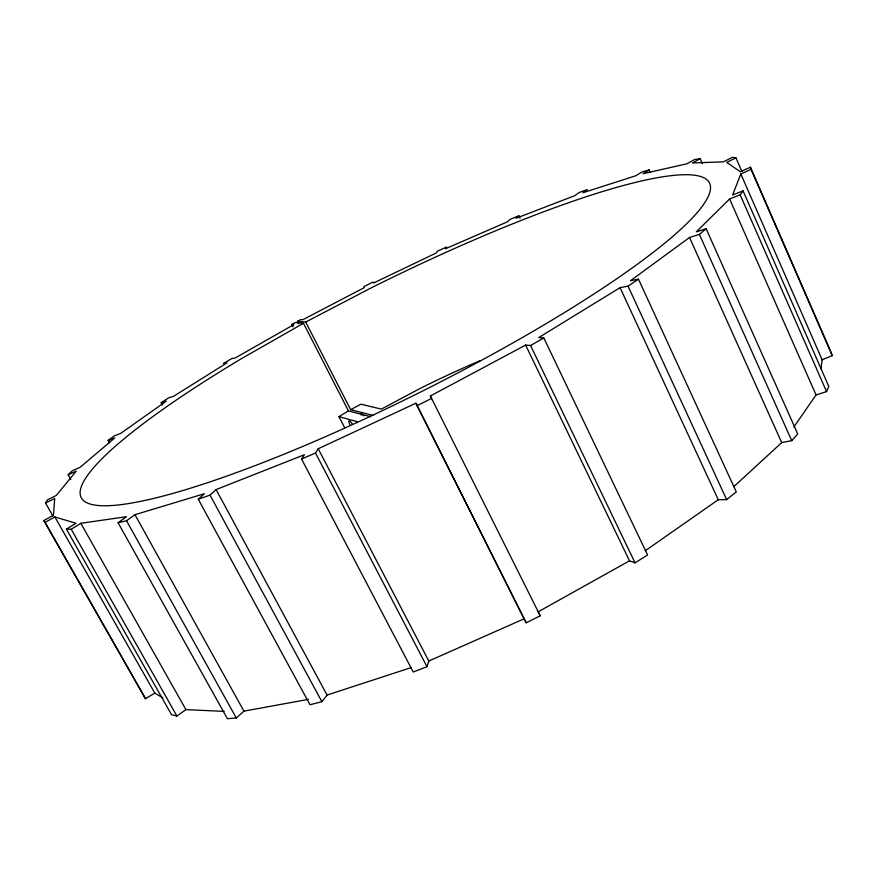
<?xml version="1.0" encoding="UTF-8"?>
<svg xmlns="http://www.w3.org/2000/svg" width="876" height="876" viewBox="0 0 876 876"><rect width="100%" height="100%" fill="white"/><g stroke="black" fill="none" stroke-linecap="round" stroke-linejoin="round"><path stroke-width="1.31" d="M820.976 368.895L822.137 359.784L740.822 173.952L751.017 169.386L750.458 167.217L740.33 171.751L726.752 162.421L735.928 157.833L741.917 171.543M411.238 667.578L327.066 695.051L321.875 701.687L309.995 704.753L198.283 499.221L210.021 495.093L216.109 489.585L304.355 454.743L301.552 459.035L413.22 672.002L426.984 666.702L428.802 661.03L318.218 448.753L415.958 403.179L526.169 622.814L540.207 615.806L430.357 395.985L525.633 345.078L530.571 345.516L543.81 337.939L647.594 554.99L635.045 562.83L629.505 560.826L525.633 345.078M740.822 173.952L732.599 194.976L743.078 190.891L828.784 386.404L826.561 391.616L816.038 394.934L793.842 427.05M52.987 516.15L45.552 503.054L47.26 499.966L56.327 495.422L76.212 471.146L68.175 474.748L70.836 479.5M301.552 459.035L315.513 453.012L318.218 448.753M733.891 486.585L781.699 442.61L791.729 440.639L797.718 433.927L706.144 228.745L696.3 231.844L729.62 198.929L740.165 194.833L743.078 190.891M68.175 474.748L72.292 470.751L80.274 467.182L114.833 437.88L108.164 440.475L109.478 442.851M520.026 218.234L518.855 215.77L516.106 218.255L574.755 195.666L579.189 192.49L587.402 189.555L582.978 192.731L635.856 175.726L641.944 171.948L649.116 169.922L650.244 172.408M198.283 499.221L204.415 493.714L134.97 514.705L126.538 520.76L118.074 522.742L227.421 718.703L236.301 717.992L243.933 711.137L308.505 699.355M645.305 550.73L718.276 499.725L726.642 499.605L736.289 491.907L638.473 279.17L630.457 280.736L689.522 237.473L699.387 234.385L706.144 228.745M108.164 440.475L114.121 435.93L120.768 433.335L166.309 401.131L161.151 402.752L162.443 405.139M118.074 522.742L126.494 516.709L80.844 523.3L71.23 529.279L66.434 529.203L171.51 714.663L176.919 716.053L185.909 709.626L224.136 711.389M543.81 337.939L538.784 337.556L620.055 287.656L628.048 286.134L638.473 279.17M161.151 402.752L168.455 397.923L173.612 396.302L227.004 362.85L223.402 363.54L231.625 358.645L235.25 357.945L293.898 324.569L291.872 324.394L293.121 326.814M649.116 169.922L643.006 173.722L686.883 163.812L694.569 159.552L700.187 158.676L702.399 163.67M66.434 529.203L75.982 523.268L54.87 516.939L45.114 522.359L43.8 520.563L53.491 515.187L54.695 498.488L45.552 503.054M344.564 427.51L338.957 416.626L348.451 410.91L370.614 416.68M43.8 520.563L145.482 698.665L154.811 693.113L162.969 697.942M348.451 410.91L303.468 323.288L242.105 358.273A351.331 57.619 -26.6 0 0 196.531 486.3A351.331 57.619 -26.6 0 0 696.289 213.645A351.331 57.619 -26.6 0 0 370.417 288.27L305.702 322.061L297.38 321.393L298.617 323.813M629.505 560.826L538.192 611.798L540.207 615.806M700.187 158.676L692.445 162.969L723.39 161.852L732.5 157.297L735.928 157.833M291.872 324.394L295.168 322.598L303.468 323.288M297.38 321.393L300.676 319.598L302.735 319.762L364.427 287.558L363.978 286.561L373.077 282.017L373.57 282.992L436.292 252.956L437.452 251.182L446.563 247.021L445.446 248.773L507.248 221.902L510.029 219.405L518.855 215.77M305.702 322.061L350.641 409.672L360.923 404.208L381.378 409.103L420.283 388.364A257.905 60.083 -26.6 0 1 479.96 360.748M526.169 622.814L417.075 405.687L431.583 398.427L430.357 395.985M428.802 661.03L524.264 618.752M822.137 359.784L832.2 355.656L831.05 352.163L750.458 167.217M350.641 409.672L372.902 415.377M338.957 416.626L357.266 421.706M45.114 522.359L145.482 698.665M54.87 516.939L154.811 693.113M71.23 529.279L176.919 716.053M80.844 523.3L185.909 709.626M126.538 520.76L236.301 717.992M134.97 514.705L243.933 711.137M210.021 495.093L321.875 701.687M216.109 489.585L327.066 695.051M315.513 453.012L426.984 666.702M530.571 345.516L635.045 562.83M620.055 287.656L718.276 499.725M628.048 286.134L726.642 499.605M689.522 237.473L781.699 442.61M699.387 234.385L791.729 440.639M415.958 403.179L417.075 405.687M729.62 198.929L816.038 394.934M740.165 194.833L826.561 391.616M751.017 169.386L832.2 355.656M349.776 424.531A6.581 1.347 60.3 0 1 349.13 420.765A6.581 1.347 60.3 0 1 352.382 424.104M361.208 415.125A6.57 1.402 60.3 0 1 363.825 415.815"/></g></svg>
